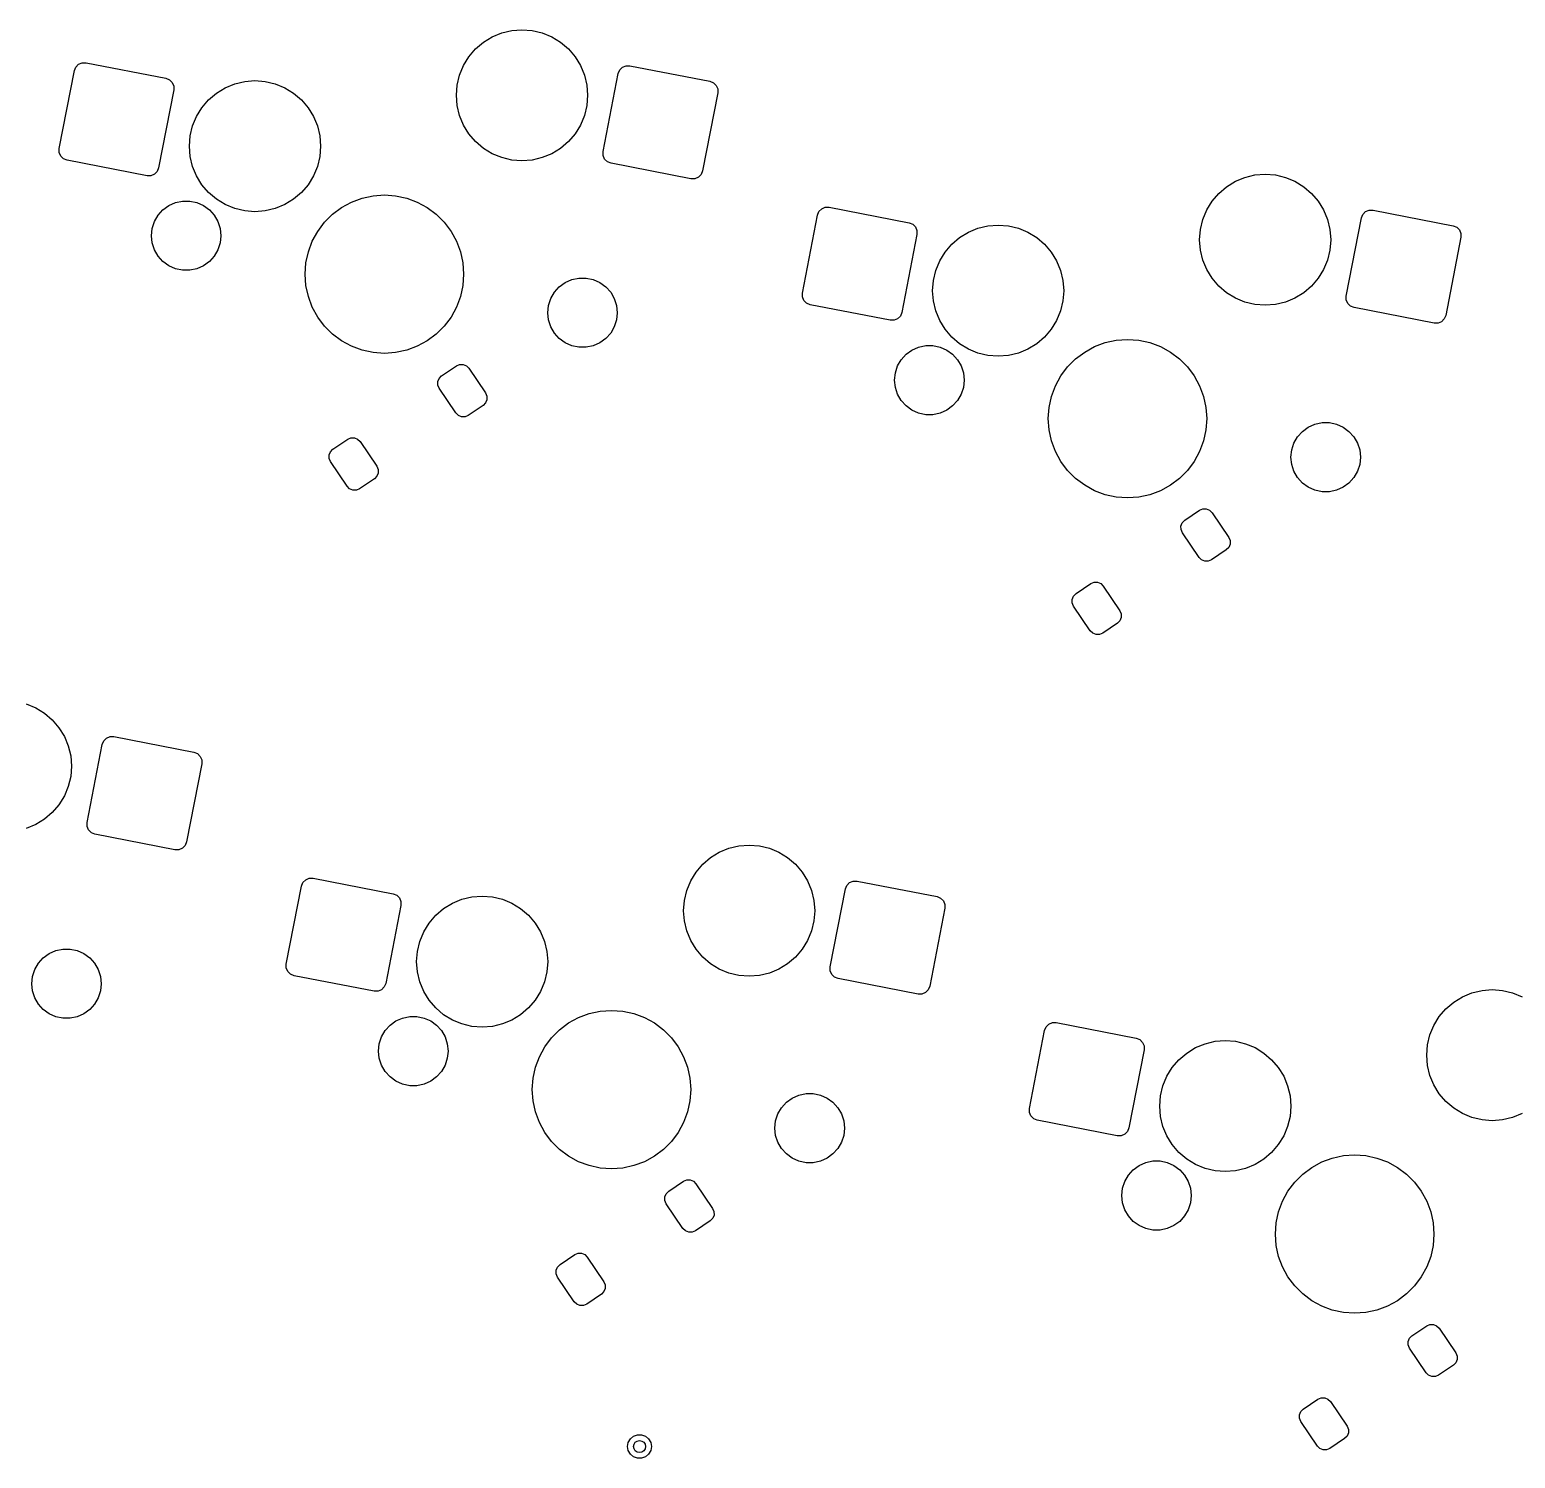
# Model space of a CAD drawing. Extents: x 101 to 518, y -308 to -134.
# Drawn here: x 183.46 to 220.85, y -230.79 to -194.85 of the extents above; entities that cross this region are included whole.
import ezdxf

# ---------------------------------------------------------------- set-up
doc = ezdxf.new("R2010")
doc.units = 0
doc.layers.add('BLACK', color=7, linetype='CONTINUOUS')

msp = doc.modelspace()

# ---------------------------------------------------------------- linework, layer by layer
at = {"layer": 'BLACK', "linetype": 'CONTINUOUS'}
for p, q in [((194.881884, -195.160488), (195.102646, -195.025205)), ((195.102646, -195.025205), (195.341852, -194.926123)), ((195.341852, -194.926123), (195.593613, -194.86568)), ((195.593613, -194.86568), (195.85173, -194.845366)), ((195.85173, -194.845366), (196.109847, -194.86568)), ((196.109847, -194.86568), (196.361608, -194.926123)), ((196.361608, -194.926123), (196.600814, -195.025205)), ((196.600814, -195.025205), (196.821576, -195.160488)), ((194.516852, -195.52552), (194.685004, -195.32864)), ((194.685004, -195.32864), (194.881884, -195.160488)), ((196.821576, -195.160488), (197.018456, -195.32864)), ((197.018456, -195.32864), (197.186608, -195.52552)), ((184.206582, -197.838036), (184.5882, -195.874781)), ((184.5882, -195.874781), (184.625136, -195.784499)), ((184.625136, -195.784499), (184.693809, -195.715224)), ((184.693809, -195.715224), (184.783765, -195.677502)), ((184.783765, -195.677502), (184.881309, -195.677077)), ((184.881309, -195.677077), (186.893645, -196.068235)), ((194.282487, -195.985488), (194.381569, -195.746282)), ((194.381569, -195.746282), (194.516852, -195.52552)), ((197.186608, -195.52552), (197.321891, -195.746282)), ((197.321891, -195.746282), (197.420973, -195.985488)), ((198.27574, -195.947829), (198.312676, -195.857547)), ((198.312676, -195.857547), (198.381349, -195.788272)), ((198.381349, -195.788272), (198.471305, -195.75055)), ((198.471305, -195.75055), (198.568849, -195.750125)), ((198.568849, -195.750125), (200.581185, -196.141283)), ((186.893645, -196.068235), (186.983927, -196.10517)), ((186.983927, -196.10517), (187.053203, -196.173844)), ((187.053203, -196.173844), (187.090924, -196.2638)), ((188.384658, -196.306901), (188.623864, -196.207819)), ((188.623864, -196.207819), (188.875625, -196.147376)), ((188.875625, -196.147376), (189.133742, -196.127062)), ((189.133742, -196.127062), (189.391859, -196.147376)), ((189.391859, -196.147376), (189.64362, -196.207819)), ((189.64362, -196.207819), (189.882826, -196.306901)), ((194.20173, -196.495366), (194.222044, -196.237249)), ((194.222044, -196.237249), (194.282487, -195.985488)), ((197.420973, -195.985488), (197.481416, -196.237249)), ((197.481416, -196.237249), (197.50173, -196.495366)), ((197.894122, -197.911084), (198.27574, -195.947829)), ((200.581185, -196.141283), (200.671467, -196.178218)), ((200.671467, -196.178218), (200.740743, -196.246892)), ((200.740743, -196.246892), (200.778464, -196.336848)), ((187.09135, -196.361344), (186.709732, -198.324599)), ((187.090924, -196.2638), (187.09135, -196.361344)), ((187.798864, -196.807216), (187.967016, -196.610336)), ((187.967016, -196.610336), (188.163896, -196.442184)), ((188.163896, -196.442184), (188.384658, -196.306901)), ((189.882826, -196.306901), (190.103588, -196.442184)), ((190.103588, -196.442184), (190.300468, -196.610336)), ((190.300468, -196.610336), (190.46862, -196.807216)), ((194.222044, -196.753483), (194.20173, -196.495366)), ((197.50173, -196.495366), (197.481416, -196.753483)), ((200.77889, -196.434392), (200.397272, -198.397647)), ((200.778464, -196.336848), (200.77889, -196.434392)), ((187.663581, -197.027978), (187.798864, -196.807216)), ((190.46862, -196.807216), (190.603903, -197.027978)), ((194.282487, -197.005244), (194.222044, -196.753483)), ((197.481416, -196.753483), (197.420973, -197.005244)), ((187.504056, -197.518945), (187.564499, -197.267184)), ((187.564499, -197.267184), (187.663581, -197.027978)), ((190.603903, -197.027978), (190.702985, -197.267184)), ((190.702985, -197.267184), (190.763428, -197.518945)), ((194.381569, -197.24445), (194.282487, -197.005244)), ((194.516852, -197.465212), (194.381569, -197.24445)), ((197.321891, -197.24445), (197.186608, -197.465212)), ((197.420973, -197.005244), (197.321891, -197.24445)), ((187.483742, -197.777062), (187.504056, -197.518945)), ((190.763428, -197.518945), (190.783742, -197.777062)), ((194.685004, -197.662092), (194.516852, -197.465212)), ((194.881884, -197.830244), (194.685004, -197.662092)), ((197.018456, -197.662092), (196.821576, -197.830244)), ((197.186608, -197.465212), (197.018456, -197.662092)), ((184.207008, -197.93558), (184.206582, -197.838036)), ((184.244729, -198.025536), (184.207008, -197.93558)), ((184.314005, -198.09421), (184.244729, -198.025536)), ((184.404287, -198.131145), (184.314005, -198.09421)), ((187.504056, -198.035179), (187.483742, -197.777062)), ((187.564499, -198.28694), (187.504056, -198.035179)), ((190.763428, -198.035179), (190.702985, -198.28694)), ((190.783742, -197.777062), (190.763428, -198.035179)), ((195.102646, -197.965527), (194.881884, -197.830244)), ((195.341852, -198.064609), (195.102646, -197.965527)), ((195.593613, -198.125052), (195.341852, -198.064609)), ((196.361608, -198.064609), (196.109847, -198.125052)), ((196.600814, -197.965527), (196.361608, -198.064609)), ((196.821576, -197.830244), (196.600814, -197.965527)), ((197.894548, -198.008628), (197.894122, -197.911084)), ((197.932269, -198.098584), (197.894548, -198.008628)), ((198.001545, -198.167258), (197.932269, -198.098584)), ((186.416623, -198.522303), (184.404287, -198.131145)), ((186.604123, -198.484156), (186.514167, -198.521878)), ((186.672796, -198.414881), (186.604123, -198.484156)), ((186.709732, -198.324599), (186.672796, -198.414881)), ((187.663581, -198.526146), (187.564499, -198.28694)), ((190.702985, -198.28694), (190.603903, -198.526146)), ((195.85173, -198.145366), (195.593613, -198.125052)), ((196.109847, -198.125052), (195.85173, -198.145366)), ((198.091827, -198.204193), (198.001545, -198.167258)), ((200.104163, -198.595351), (198.091827, -198.204193)), ((200.360336, -198.487929), (200.291663, -198.557204)), ((200.397272, -198.397647), (200.360336, -198.487929)), ((214.293611, -198.500591), (214.551728, -198.480277)), ((214.551728, -198.480277), (214.809845, -198.500591)), ((186.514167, -198.521878), (186.416623, -198.522303)), ((187.798864, -198.746908), (187.663581, -198.526146)), ((187.967016, -198.943788), (187.798864, -198.746908)), ((190.46862, -198.746908), (190.300468, -198.943788)), ((190.603903, -198.526146), (190.46862, -198.746908)), ((200.201707, -198.594926), (200.104163, -198.595351)), ((200.291663, -198.557204), (200.201707, -198.594926)), ((213.385002, -198.963551), (213.581882, -198.795399)), ((213.581882, -198.795399), (213.802644, -198.660116)), ((213.802644, -198.660116), (214.04185, -198.561034)), ((214.04185, -198.561034), (214.293611, -198.500591)), ((214.809845, -198.500591), (215.061606, -198.561034)), ((215.061606, -198.561034), (215.300812, -198.660116)), ((215.300812, -198.660116), (215.521574, -198.795399)), ((215.521574, -198.795399), (215.718454, -198.963551)), ((186.964921, -199.270295), (187.132031, -199.195893)), ((187.132031, -199.195893), (187.310959, -199.15786)), ((187.310959, -199.15786), (187.493883, -199.15786)), ((187.493883, -199.15786), (187.672811, -199.195893)), ((187.672811, -199.195893), (187.839921, -199.270295)), ((188.163896, -199.11194), (187.967016, -198.943788)), ((188.384658, -199.247223), (188.163896, -199.11194)), ((190.103588, -199.11194), (189.882826, -199.247223)), ((190.300468, -198.943788), (190.103588, -199.11194)), ((191.311103, -199.320002), (191.560791, -199.183662)), ((191.560791, -199.183662), (191.82734, -199.084244)), ((191.82734, -199.084244), (192.105325, -199.023772)), ((192.105325, -199.023772), (192.389087, -199.003477)), ((192.389087, -199.003477), (192.672849, -199.023772)), ((192.672849, -199.023772), (192.950834, -199.084244)), ((192.950834, -199.084244), (193.217383, -199.183662)), ((193.217383, -199.183662), (193.467071, -199.320002)), ((213.081567, -199.381193), (213.21685, -199.160431)), ((213.21685, -199.160431), (213.385002, -198.963551)), ((215.718454, -198.963551), (215.886606, -199.160431)), ((215.886606, -199.160431), (216.021889, -199.381193)), ((186.603069, -199.672172), (186.694531, -199.513755)), ((186.694531, -199.513755), (186.816932, -199.377815)), ((186.816932, -199.377815), (186.964921, -199.270295)), ((187.839921, -199.270295), (187.98791, -199.377815)), ((187.98791, -199.377815), (188.110311, -199.513755)), ((188.110311, -199.513755), (188.201773, -199.672172)), ((188.623864, -199.346305), (188.384658, -199.247223)), ((188.875625, -199.406748), (188.623864, -199.346305)), ((189.133742, -199.427062), (188.875625, -199.406748)), ((189.391859, -199.406748), (189.133742, -199.427062)), ((189.64362, -199.346305), (189.391859, -199.406748)), ((189.882826, -199.247223), (189.64362, -199.346305)), ((190.882198, -199.69165), (191.08336, -199.490488)), ((191.08336, -199.490488), (191.311103, -199.320002)), ((193.467071, -199.320002), (193.694814, -199.490488)), ((193.694814, -199.490488), (193.895976, -199.69165)), ((202.90658, -201.472947), (203.288198, -199.509692)), ((203.288198, -199.509692), (203.325134, -199.41941)), ((203.325134, -199.41941), (203.393807, -199.350135)), ((203.393807, -199.350135), (203.483763, -199.312413)), ((203.483763, -199.312413), (203.581307, -199.311988)), ((203.581307, -199.311988), (205.593643, -199.703146)), ((212.982485, -199.620399), (213.081567, -199.381193)), ((216.021889, -199.381193), (216.120971, -199.620399)), ((216.59412, -201.545995), (216.975738, -199.58274)), ((216.975738, -199.58274), (217.012674, -199.492458)), ((217.012674, -199.492458), (217.081347, -199.423183)), ((217.081347, -199.423183), (217.171303, -199.385461)), ((217.171303, -199.385461), (217.268847, -199.385036)), ((217.268847, -199.385036), (219.281183, -199.776194)), ((186.527421, -200.028067), (186.546542, -199.846144)), ((186.546542, -199.846144), (186.603069, -199.672172)), ((188.201773, -199.672172), (188.2583, -199.846144)), ((188.2583, -199.846144), (188.277421, -200.028067)), ((190.575372, -200.169081), (190.711712, -199.919393)), ((190.711712, -199.919393), (190.882198, -199.69165)), ((193.895976, -199.69165), (194.066462, -199.919393)), ((194.066462, -199.919393), (194.202802, -200.169081)), ((205.593643, -199.703146), (205.683925, -199.740081)), ((205.683925, -199.740081), (205.753201, -199.808755)), ((205.753201, -199.808755), (205.790922, -199.898711)), ((205.790922, -199.898711), (205.791348, -199.996255)), ((206.863894, -200.077095), (207.084656, -199.941812)), ((207.084656, -199.941812), (207.323862, -199.84273)), ((207.323862, -199.84273), (207.575623, -199.782287)), ((207.575623, -199.782287), (207.83374, -199.761973)), ((207.83374, -199.761973), (208.091857, -199.782287)), ((208.091857, -199.782287), (208.343618, -199.84273)), ((208.343618, -199.84273), (208.582824, -199.941812)), ((208.582824, -199.941812), (208.803586, -200.077095)), ((212.901728, -200.130277), (212.922042, -199.87216)), ((212.922042, -199.87216), (212.982485, -199.620399)), ((216.120971, -199.620399), (216.181414, -199.87216)), ((216.181414, -199.87216), (216.201728, -200.130277)), ((219.281183, -199.776194), (219.371465, -199.813129)), ((219.371465, -199.813129), (219.440741, -199.881803)), ((219.440741, -199.881803), (219.478462, -199.971759)), ((219.478462, -199.971759), (219.478888, -200.069303)), ((186.546542, -200.20999), (186.527421, -200.028067)), ((186.603069, -200.383962), (186.546542, -200.20999)), ((188.2583, -200.20999), (188.201773, -200.383962)), ((188.277421, -200.028067), (188.2583, -200.20999)), ((190.475954, -200.43563), (190.575372, -200.169081)), ((194.202802, -200.169081), (194.30222, -200.43563)), ((205.791348, -199.996255), (205.40973, -201.95951)), ((206.498862, -200.442127), (206.667014, -200.245247)), ((206.667014, -200.245247), (206.863894, -200.077095)), ((208.803586, -200.077095), (209.000466, -200.245247)), ((209.000466, -200.245247), (209.168618, -200.442127)), ((212.922042, -200.388394), (212.901728, -200.130277)), ((216.201728, -200.130277), (216.181414, -200.388394)), ((219.478888, -200.069303), (219.09727, -202.032558)), ((186.694531, -200.542379), (186.603069, -200.383962)), ((186.816932, -200.678319), (186.694531, -200.542379)), ((186.964921, -200.785839), (186.816932, -200.678319)), ((187.98791, -200.678319), (187.839921, -200.785839)), ((188.110311, -200.542379), (187.98791, -200.678319)), ((188.201773, -200.383962), (188.110311, -200.542379)), ((190.395187, -200.997377), (190.415482, -200.713615)), ((190.415482, -200.713615), (190.475954, -200.43563)), ((194.30222, -200.43563), (194.362692, -200.713615)), ((194.362692, -200.713615), (194.382987, -200.997377)), ((206.264497, -200.902095), (206.363579, -200.662889)), ((206.363579, -200.662889), (206.498862, -200.442127)), ((209.168618, -200.442127), (209.303901, -200.662889)), ((209.303901, -200.662889), (209.402983, -200.902095)), ((212.982485, -200.640155), (212.922042, -200.388394)), ((213.081567, -200.879361), (212.982485, -200.640155)), ((216.120971, -200.640155), (216.021889, -200.879361)), ((216.181414, -200.388394), (216.120971, -200.640155)), ((187.132031, -200.860241), (186.964921, -200.785839)), ((187.310959, -200.898274), (187.132031, -200.860241)), ((187.493883, -200.898274), (187.310959, -200.898274)), ((187.672811, -200.860241), (187.493883, -200.898274)), ((187.839921, -200.785839), (187.672811, -200.860241)), ((190.415482, -201.281139), (190.395187, -200.997377)), ((194.382987, -200.997377), (194.362692, -201.281139)), ((197.105363, -201.134513), (197.284291, -201.09648)), ((197.284291, -201.09648), (197.467215, -201.09648)), ((197.467215, -201.09648), (197.646143, -201.134513)), ((206.204054, -201.153856), (206.264497, -200.902095)), ((209.402983, -200.902095), (209.463426, -201.153856)), ((213.21685, -201.100123), (213.081567, -200.879361)), ((213.385002, -201.297003), (213.21685, -201.100123)), ((215.886606, -201.100123), (215.718454, -201.297003)), ((216.021889, -200.879361), (215.886606, -201.100123)), ((190.475954, -201.559124), (190.415482, -201.281139)), ((194.362692, -201.281139), (194.30222, -201.559124)), ((196.576401, -201.610792), (196.667863, -201.452375)), ((196.667863, -201.452375), (196.790264, -201.316435)), ((196.790264, -201.316435), (196.938253, -201.208915)), ((196.938253, -201.208915), (197.105363, -201.134513)), ((197.646143, -201.134513), (197.813253, -201.208915)), ((197.813253, -201.208915), (197.961242, -201.316435)), ((197.961242, -201.316435), (198.083643, -201.452375)), ((198.083643, -201.452375), (198.175105, -201.610792)), ((202.907006, -201.570491), (202.90658, -201.472947)), ((206.18374, -201.411973), (206.204054, -201.153856)), ((206.204054, -201.67009), (206.18374, -201.411973)), ((209.463426, -201.153856), (209.48374, -201.411973)), ((209.48374, -201.411973), (209.463426, -201.67009)), ((213.581882, -201.465155), (213.385002, -201.297003)), ((213.802644, -201.600438), (213.581882, -201.465155)), ((215.521574, -201.465155), (215.300812, -201.600438)), ((215.718454, -201.297003), (215.521574, -201.465155)), ((190.575372, -201.825673), (190.475954, -201.559124)), ((190.711712, -202.075361), (190.575372, -201.825673)), ((194.202802, -201.825673), (194.066462, -202.075361)), ((194.30222, -201.559124), (194.202802, -201.825673)), ((196.500753, -201.966687), (196.519874, -201.784764)), ((196.519874, -201.784764), (196.576401, -201.610792)), ((198.175105, -201.610792), (198.231632, -201.784764)), ((198.231632, -201.784764), (198.250753, -201.966687)), ((202.944727, -201.660447), (202.907006, -201.570491)), ((203.014003, -201.729121), (202.944727, -201.660447)), ((203.104285, -201.766056), (203.014003, -201.729121)), ((205.116621, -202.157214), (203.104285, -201.766056)), ((206.264497, -201.921851), (206.204054, -201.67009)), ((209.463426, -201.67009), (209.402983, -201.921851)), ((214.04185, -201.69952), (213.802644, -201.600438)), ((214.293611, -201.759963), (214.04185, -201.69952)), ((214.551728, -201.780277), (214.293611, -201.759963)), ((214.809845, -201.759963), (214.551728, -201.780277)), ((215.061606, -201.69952), (214.809845, -201.759963)), ((215.300812, -201.600438), (215.061606, -201.69952)), ((216.594546, -201.643539), (216.59412, -201.545995)), ((216.632267, -201.733495), (216.594546, -201.643539)), ((216.701543, -201.802169), (216.632267, -201.733495)), ((216.791825, -201.839104), (216.701543, -201.802169)), ((218.804161, -202.230262), (216.791825, -201.839104)), ((190.882198, -202.303104), (190.711712, -202.075361)), ((194.066462, -202.075361), (193.895976, -202.303104)), ((196.519874, -202.14861), (196.500753, -201.966687)), ((196.576401, -202.322582), (196.519874, -202.14861)), ((198.231632, -202.14861), (198.175105, -202.322582)), ((198.250753, -201.966687), (198.231632, -202.14861)), ((205.214165, -202.156789), (205.116621, -202.157214)), ((205.304121, -202.119067), (205.214165, -202.156789)), ((205.372794, -202.049792), (205.304121, -202.119067)), ((205.40973, -201.95951), (205.372794, -202.049792)), ((206.363579, -202.161057), (206.264497, -201.921851)), ((206.498862, -202.381819), (206.363579, -202.161057)), ((209.303901, -202.161057), (209.168618, -202.381819)), ((209.402983, -201.921851), (209.303901, -202.161057)), ((218.901705, -202.229837), (218.804161, -202.230262)), ((218.991661, -202.192115), (218.901705, -202.229837)), ((219.060334, -202.12284), (218.991661, -202.192115)), ((219.09727, -202.032558), (219.060334, -202.12284)), ((191.08336, -202.504266), (190.882198, -202.303104)), ((191.311103, -202.674752), (191.08336, -202.504266)), ((193.694814, -202.504266), (193.467071, -202.674752)), ((193.895976, -202.303104), (193.694814, -202.504266)), ((196.667863, -202.480999), (196.576401, -202.322582)), ((196.790264, -202.616939), (196.667863, -202.480999)), ((198.083643, -202.480999), (197.961242, -202.616939)), ((198.175105, -202.322582), (198.083643, -202.480999)), ((206.667014, -202.578699), (206.498862, -202.381819)), ((206.863894, -202.746851), (206.667014, -202.578699)), ((209.000466, -202.578699), (208.803586, -202.746851)), ((209.168618, -202.381819), (209.000466, -202.578699)), ((191.560791, -202.811092), (191.311103, -202.674752)), ((191.82734, -202.91051), (191.560791, -202.811092)), ((192.105325, -202.970982), (191.82734, -202.91051)), ((192.389087, -202.991277), (192.105325, -202.970982)), ((192.672849, -202.970982), (192.389087, -202.991277)), ((192.950834, -202.91051), (192.672849, -202.970982)), ((193.217383, -202.811092), (192.950834, -202.91051)), ((193.467071, -202.674752), (193.217383, -202.811092)), ((196.938253, -202.724459), (196.790264, -202.616939)), ((197.105363, -202.798861), (196.938253, -202.724459)), ((197.284291, -202.836894), (197.105363, -202.798861)), ((197.467215, -202.836894), (197.284291, -202.836894)), ((197.646143, -202.798861), (197.467215, -202.836894)), ((197.813253, -202.724459), (197.646143, -202.798861)), ((197.961242, -202.616939), (197.813253, -202.724459)), ((205.51693, -203.012726), (205.664919, -202.905206)), ((205.664919, -202.905206), (205.832029, -202.830804)), ((205.832029, -202.830804), (206.010957, -202.792771)), ((206.010957, -202.792771), (206.193881, -202.792771)), ((206.193881, -202.792771), (206.372809, -202.830804)), ((206.372809, -202.830804), (206.539919, -202.905206)), ((206.539919, -202.905206), (206.687908, -203.012726)), ((207.084656, -202.882134), (206.863894, -202.746851)), ((207.323862, -202.981216), (207.084656, -202.882134)), ((208.582824, -202.882134), (208.343618, -202.981216)), ((208.803586, -202.746851), (208.582824, -202.882134)), ((209.783358, -203.125399), (210.011101, -202.954913)), ((210.011101, -202.954913), (210.260789, -202.818573)), ((210.260789, -202.818573), (210.527338, -202.719155)), ((210.527338, -202.719155), (210.805323, -202.658683)), ((210.805323, -202.658683), (211.089085, -202.638388)), ((211.089085, -202.638388), (211.372847, -202.658683)), ((211.372847, -202.658683), (211.650832, -202.719155)), ((211.650832, -202.719155), (211.917381, -202.818573)), ((211.917381, -202.818573), (212.167069, -202.954913)), ((212.167069, -202.954913), (212.394812, -203.125399)), ((193.829395, -203.555367), (194.202462, -203.30373)), ((194.202462, -203.30373), (194.283422, -203.26978)), ((194.283422, -203.26978), (194.371212, -203.269397)), ((194.371212, -203.269397), (194.452466, -203.302639)), ((194.452466, -203.302639), (194.514814, -203.364445)), ((205.24654, -203.481055), (205.303067, -203.307083)), ((205.303067, -203.307083), (205.394529, -203.148666)), ((205.394529, -203.148666), (205.51693, -203.012726)), ((206.687908, -203.012726), (206.810309, -203.148666)), ((206.810309, -203.148666), (206.901771, -203.307083)), ((206.901771, -203.307083), (206.958298, -203.481055)), ((207.575623, -203.041659), (207.323862, -202.981216)), ((207.83374, -203.061973), (207.575623, -203.041659)), ((208.091857, -203.041659), (207.83374, -203.061973)), ((208.343618, -202.981216), (208.091857, -203.041659)), ((209.41171, -203.554304), (209.582196, -203.326561)), ((209.582196, -203.326561), (209.783358, -203.125399)), ((212.394812, -203.125399), (212.595974, -203.326561)), ((212.595974, -203.326561), (212.76646, -203.554304)), ((193.734347, -203.698968), (193.767589, -203.617715)), ((193.73473, -203.786758), (193.734347, -203.698968)), ((193.767589, -203.617715), (193.829395, -203.555367)), ((194.514814, -203.364445), (194.934208, -203.986223)), ((205.227419, -203.662978), (205.24654, -203.481055)), ((205.24654, -203.844901), (205.227419, -203.662978)), ((206.958298, -203.481055), (206.977419, -203.662978)), ((206.977419, -203.662978), (206.958298, -203.844901)), ((209.27537, -203.803992), (209.41171, -203.554304)), ((212.76646, -203.554304), (212.9028, -203.803992)), ((193.76868, -203.867719), (193.73473, -203.786758)), ((194.188074, -204.489497), (193.76868, -203.867719)), ((194.934208, -203.986223), (194.968158, -204.067184)), ((194.968158, -204.067184), (194.968541, -204.154974)), ((205.303067, -204.018873), (205.24654, -203.844901)), ((205.394529, -204.17729), (205.303067, -204.018873)), ((206.901771, -204.018873), (206.810309, -204.17729)), ((206.958298, -203.844901), (206.901771, -204.018873)), ((209.11548, -204.348526), (209.175952, -204.070541)), ((209.175952, -204.070541), (209.27537, -203.803992)), ((212.9028, -203.803992), (213.002218, -204.070541)), ((213.002218, -204.070541), (213.06269, -204.348526)), ((194.873493, -204.298575), (194.500426, -204.550212)), ((194.935299, -204.236227), (194.873493, -204.298575)), ((194.968541, -204.154974), (194.935299, -204.236227)), ((205.51693, -204.31323), (205.394529, -204.17729)), ((205.664919, -204.42075), (205.51693, -204.31323)), ((205.832029, -204.495152), (205.664919, -204.42075)), ((206.539919, -204.42075), (206.372809, -204.495152)), ((206.687908, -204.31323), (206.539919, -204.42075)), ((206.810309, -204.17729), (206.687908, -204.31323)), ((209.095185, -204.632288), (209.11548, -204.348526)), ((213.06269, -204.348526), (213.082985, -204.632288)), ((194.250422, -204.551303), (194.188074, -204.489497)), ((194.331676, -204.584545), (194.250422, -204.551303)), ((194.419466, -204.584162), (194.331676, -204.584545)), ((194.500426, -204.550212), (194.419466, -204.584162)), ((206.010957, -204.533185), (205.832029, -204.495152)), ((206.193881, -204.533185), (206.010957, -204.533185)), ((206.372809, -204.495152), (206.193881, -204.533185)), ((209.11548, -204.91605), (209.095185, -204.632288)), ((213.082985, -204.632288), (213.06269, -204.91605)), ((215.490262, -204.951346), (215.638251, -204.843826)), ((215.638251, -204.843826), (215.805361, -204.769424)), ((215.805361, -204.769424), (215.984289, -204.731391)), ((215.984289, -204.731391), (216.167213, -204.731391)), ((216.167213, -204.731391), (216.346141, -204.769424)), ((216.346141, -204.769424), (216.513251, -204.843826)), ((216.513251, -204.843826), (216.66124, -204.951346)), ((191.093571, -205.400703), (191.466638, -205.149066)), ((191.466638, -205.149066), (191.547598, -205.115116)), ((191.547598, -205.115116), (191.635388, -205.114733)), ((191.635388, -205.114733), (191.716642, -205.147975)), ((191.716642, -205.147975), (191.77899, -205.209781)), ((191.77899, -205.209781), (192.198384, -205.831559)), ((209.175952, -205.194035), (209.11548, -204.91605)), ((209.27537, -205.460584), (209.175952, -205.194035)), ((213.002218, -205.194035), (212.9028, -205.460584)), ((213.06269, -204.91605), (213.002218, -205.194035)), ((215.276399, -205.245703), (215.367861, -205.087286)), ((215.367861, -205.087286), (215.490262, -204.951346)), ((216.66124, -204.951346), (216.783641, -205.087286)), ((216.783641, -205.087286), (216.875103, -205.245703)), ((190.998523, -205.544304), (191.031765, -205.463051)), ((190.998906, -205.632094), (190.998523, -205.544304)), ((191.031765, -205.463051), (191.093571, -205.400703)), ((209.41171, -205.710272), (209.27537, -205.460584)), ((212.9028, -205.460584), (212.76646, -205.710272)), ((215.200751, -205.601598), (215.219872, -205.419675)), ((215.219872, -205.419675), (215.276399, -205.245703)), ((216.875103, -205.245703), (216.93163, -205.419675)), ((216.93163, -205.419675), (216.950751, -205.601598)), ((191.032856, -205.713055), (190.998906, -205.632094)), ((191.45225, -206.334833), (191.032856, -205.713055)), ((192.198384, -205.831559), (192.232334, -205.91252)), ((192.232334, -205.91252), (192.232717, -206.00031)), ((209.582196, -205.938015), (209.41171, -205.710272)), ((209.783358, -206.139177), (209.582196, -205.938015)), ((212.595974, -205.938015), (212.394812, -206.139177)), ((212.76646, -205.710272), (212.595974, -205.938015)), ((215.219872, -205.783521), (215.200751, -205.601598)), ((215.276399, -205.957493), (215.219872, -205.783521)), ((215.367861, -206.11591), (215.276399, -205.957493)), ((216.875103, -205.957493), (216.783641, -206.11591)), ((216.93163, -205.783521), (216.875103, -205.957493)), ((216.950751, -205.601598), (216.93163, -205.783521)), ((191.514598, -206.396639), (191.45225, -206.334833)), ((192.137669, -206.143911), (191.764602, -206.395548)), ((192.199475, -206.081563), (192.137669, -206.143911)), ((192.232717, -206.00031), (192.199475, -206.081563)), ((210.011101, -206.309663), (209.783358, -206.139177)), ((210.260789, -206.446003), (210.011101, -206.309663)), ((212.167069, -206.309663), (211.917381, -206.446003)), ((212.394812, -206.139177), (212.167069, -206.309663)), ((215.490262, -206.25185), (215.367861, -206.11591)), ((215.638251, -206.35937), (215.490262, -206.25185)), ((216.66124, -206.25185), (216.513251, -206.35937)), ((216.783641, -206.11591), (216.66124, -206.25185)), ((191.595852, -206.429881), (191.514598, -206.396639)), ((191.683642, -206.429498), (191.595852, -206.429881)), ((191.764602, -206.395548), (191.683642, -206.429498)), ((210.527338, -206.545421), (210.260789, -206.446003)), ((210.805323, -206.605893), (210.527338, -206.545421)), ((211.089085, -206.626188), (210.805323, -206.605893)), ((211.372847, -206.605893), (211.089085, -206.626188)), ((211.650832, -206.545421), (211.372847, -206.605893)), ((211.917381, -206.446003), (211.650832, -206.545421)), ((215.805361, -206.433772), (215.638251, -206.35937)), ((215.984289, -206.471805), (215.805361, -206.433772)), ((216.167213, -206.471805), (215.984289, -206.471805)), ((216.346141, -206.433772), (216.167213, -206.471805)), ((216.513251, -206.35937), (216.346141, -206.433772)), ((212.529392, -207.190279), (212.902459, -206.938642)), ((212.902459, -206.938642), (212.983419, -206.904692)), ((212.983419, -206.904692), (213.071209, -206.904309)), ((213.071209, -206.904309), (213.152463, -206.937551)), ((213.152463, -206.937551), (213.214811, -206.999357)), ((213.214811, -206.999357), (213.634205, -207.621135)), ((212.434344, -207.33388), (212.467586, -207.252627)), ((212.434727, -207.42167), (212.434344, -207.33388)), ((212.468677, -207.502631), (212.434727, -207.42167)), ((212.467586, -207.252627), (212.529392, -207.190279)), ((212.888071, -208.124409), (212.468677, -207.502631)), ((213.634205, -207.621135), (213.668155, -207.702096)), ((213.668538, -207.789886), (213.635296, -207.871139)), ((213.668155, -207.702096), (213.668538, -207.789886)), ((212.950419, -208.186215), (212.888071, -208.124409)), ((213.031673, -208.219457), (212.950419, -208.186215)), ((213.200423, -208.185124), (213.119463, -208.219074)), ((213.57349, -207.933487), (213.200423, -208.185124)), ((213.635296, -207.871139), (213.57349, -207.933487)), ((213.119463, -208.219074), (213.031673, -208.219457)), ((209.793568, -209.035615), (210.166635, -208.783978)), ((210.166635, -208.783978), (210.247595, -208.750028)), ((210.247595, -208.750028), (210.335385, -208.749645)), ((210.335385, -208.749645), (210.416639, -208.782887)), ((210.416639, -208.782887), (210.478987, -208.844693)), ((210.478987, -208.844693), (210.898381, -209.466471)), ((209.69852, -209.179216), (209.731762, -209.097963)), ((209.698903, -209.267006), (209.69852, -209.179216)), ((209.732853, -209.347967), (209.698903, -209.267006)), ((209.731762, -209.097963), (209.793568, -209.035615)), ((210.152247, -209.969745), (209.732853, -209.347967)), ((210.898381, -209.466471), (210.932331, -209.547432)), ((210.932714, -209.635222), (210.899472, -209.716475)), ((210.932331, -209.547432), (210.932714, -209.635222)), ((210.214595, -210.031551), (210.152247, -209.969745)), ((210.295849, -210.064793), (210.214595, -210.031551)), ((210.383639, -210.06441), (210.295849, -210.064793)), ((210.464599, -210.03046), (210.383639, -210.06441)), ((210.837666, -209.778823), (210.464599, -210.03046)), ((210.899472, -209.716475), (210.837666, -209.778823)), ((183.376698, -211.808665), (183.615904, -211.907747)), ((183.615904, -211.907747), (183.836666, -212.04303)), ((183.836666, -212.04303), (184.033546, -212.211182)), ((184.033546, -212.211182), (184.201698, -212.408062)), ((184.201698, -212.408062), (184.336981, -212.628824)), ((184.336981, -212.628824), (184.436063, -212.86803)), ((185.327766, -212.740089), (185.396439, -212.670814)), ((185.396439, -212.670814), (185.486395, -212.633092)), ((185.486395, -212.633092), (185.583939, -212.632667)), ((185.583939, -212.632667), (187.596275, -213.023825)), ((184.436063, -212.86803), (184.496506, -213.119791)), ((184.909212, -214.793626), (185.29083, -212.830371)), ((185.29083, -212.830371), (185.327766, -212.740089)), ((187.596275, -213.023825), (187.686557, -213.06076)), ((187.686557, -213.06076), (187.755833, -213.129434)), ((184.496506, -213.119791), (184.51682, -213.377908)), ((184.51682, -213.377908), (184.496506, -213.636025)), ((187.79398, -213.316934), (187.412362, -215.280189)), ((187.755833, -213.129434), (187.793554, -213.21939)), ((187.793554, -213.21939), (187.79398, -213.316934)), ((184.496506, -213.636025), (184.436063, -213.887786)), ((184.336981, -214.126992), (184.201698, -214.347754)), ((184.436063, -213.887786), (184.336981, -214.126992)), ((184.033546, -214.544634), (183.836666, -214.712786)), ((184.201698, -214.347754), (184.033546, -214.544634)), ((183.615904, -214.848069), (183.376698, -214.947151)), ((183.836666, -214.712786), (183.615904, -214.848069)), ((184.909638, -214.89117), (184.909212, -214.793626)), ((184.947359, -214.981126), (184.909638, -214.89117)), ((185.016635, -215.0498), (184.947359, -214.981126)), ((185.106917, -215.086735), (185.016635, -215.0498)), ((187.119253, -215.477893), (185.106917, -215.086735)), ((187.412362, -215.280189), (187.375426, -215.370471)), ((187.216797, -215.477468), (187.119253, -215.477893)), ((187.306753, -215.439746), (187.216797, -215.477468)), ((187.375426, -215.370471), (187.306753, -215.439746)), ((200.400092, -215.846094), (200.596972, -215.677942)), ((200.596972, -215.677942), (200.817734, -215.542659)), ((200.817734, -215.542659), (201.05694, -215.443577)), ((201.05694, -215.443577), (201.308701, -215.383134)), ((201.308701, -215.383134), (201.566818, -215.36282)), ((201.566818, -215.36282), (201.824935, -215.383134)), ((201.824935, -215.383134), (202.076696, -215.443577)), ((202.076696, -215.443577), (202.315902, -215.542659)), ((202.315902, -215.542659), (202.536664, -215.677942)), ((202.536664, -215.677942), (202.733544, -215.846094)), ((200.096657, -216.263736), (200.23194, -216.042974)), ((200.23194, -216.042974), (200.400092, -215.846094)), ((202.733544, -215.846094), (202.901696, -216.042974)), ((202.901696, -216.042974), (203.036979, -216.263736)), ((189.92167, -218.35549), (190.303288, -216.392235)), ((190.303288, -216.392235), (190.340224, -216.301953)), ((190.340224, -216.301953), (190.408897, -216.232678)), ((190.408897, -216.232678), (190.498853, -216.194956)), ((190.498853, -216.194956), (190.596397, -216.194531)), ((190.596397, -216.194531), (192.608733, -216.585689)), ((199.997575, -216.502942), (200.096657, -216.263736)), ((203.036979, -216.263736), (203.136061, -216.502942)), ((203.990828, -216.465283), (204.027764, -216.375001)), ((204.027764, -216.375001), (204.096437, -216.305726)), ((204.096437, -216.305726), (204.186393, -216.268004)), ((204.186393, -216.268004), (204.283937, -216.267579)), ((204.283937, -216.267579), (206.296273, -216.658737)), ((192.608733, -216.585689), (192.699015, -216.622624)), ((192.699015, -216.622624), (192.768291, -216.691298)), ((192.768291, -216.691298), (192.806012, -216.781254)), ((192.806012, -216.781254), (192.806438, -216.878798)), ((194.099746, -216.824355), (194.338952, -216.725273)), ((194.338952, -216.725273), (194.590713, -216.66483)), ((194.590713, -216.66483), (194.84883, -216.644516)), ((194.84883, -216.644516), (195.106947, -216.66483)), ((195.106947, -216.66483), (195.358708, -216.725273)), ((195.358708, -216.725273), (195.597914, -216.824355)), ((199.916818, -217.01282), (199.937132, -216.754703)), ((199.937132, -216.754703), (199.997575, -216.502942)), ((203.136061, -216.502942), (203.196504, -216.754703)), ((203.196504, -216.754703), (203.216818, -217.01282)), ((203.60921, -218.428538), (203.990828, -216.465283)), ((206.296273, -216.658737), (206.386555, -216.695672)), ((206.386555, -216.695672), (206.455831, -216.764346)), ((206.455831, -216.764346), (206.493552, -216.854302)), ((192.806438, -216.878798), (192.42482, -218.842053)), ((193.513952, -217.32467), (193.682104, -217.12779)), ((193.682104, -217.12779), (193.878984, -216.959638)), ((193.878984, -216.959638), (194.099746, -216.824355)), ((195.597914, -216.824355), (195.818676, -216.959638)), ((195.818676, -216.959638), (196.015556, -217.12779)), ((196.015556, -217.12779), (196.183708, -217.32467)), ((199.937132, -217.270937), (199.916818, -217.01282)), ((203.216818, -217.01282), (203.196504, -217.270937)), ((206.493978, -216.951846), (206.11236, -218.915101)), ((206.493552, -216.854302), (206.493978, -216.951846)), ((193.279587, -217.784638), (193.378669, -217.545432)), ((193.378669, -217.545432), (193.513952, -217.32467)), ((196.183708, -217.32467), (196.318991, -217.545432)), ((196.318991, -217.545432), (196.418073, -217.784638)), ((199.997575, -217.522698), (199.937132, -217.270937)), ((200.096657, -217.761904), (199.997575, -217.522698)), ((203.136061, -217.522698), (203.036979, -217.761904)), ((203.196504, -217.270937), (203.136061, -217.522698)), ((193.219144, -218.036399), (193.279587, -217.784638)), ((196.418073, -217.784638), (196.478516, -218.036399)), ((200.23194, -217.982666), (200.096657, -217.761904)), ((203.036979, -217.761904), (202.901696, -217.982666)), ((183.682953, -218.334917), (183.805354, -218.198977)), ((183.805354, -218.198977), (183.953343, -218.091457)), ((183.953343, -218.091457), (184.120453, -218.017055)), ((184.120453, -218.017055), (184.299381, -217.979022)), ((184.299381, -217.979022), (184.482305, -217.979022)), ((184.482305, -217.979022), (184.661233, -218.017055)), ((184.661233, -218.017055), (184.828343, -218.091457)), ((184.828343, -218.091457), (184.976332, -218.198977)), ((184.976332, -218.198977), (185.098733, -218.334917)), ((193.19883, -218.294516), (193.219144, -218.036399)), ((193.219144, -218.552633), (193.19883, -218.294516)), ((196.478516, -218.036399), (196.49883, -218.294516)), ((196.49883, -218.294516), (196.478516, -218.552633)), ((200.400092, -218.179546), (200.23194, -217.982666)), ((200.596972, -218.347698), (200.400092, -218.179546)), ((202.733544, -218.179546), (202.536664, -218.347698)), ((202.901696, -217.982666), (202.733544, -218.179546)), ((183.515843, -218.849229), (183.534964, -218.667306)), ((183.534964, -218.667306), (183.591491, -218.493334)), ((183.591491, -218.493334), (183.682953, -218.334917)), ((185.098733, -218.334917), (185.190195, -218.493334)), ((185.190195, -218.493334), (185.246722, -218.667306)), ((185.246722, -218.667306), (185.265843, -218.849229)), ((189.922096, -218.453034), (189.92167, -218.35549)), ((189.959817, -218.54299), (189.922096, -218.453034)), ((190.029093, -218.611664), (189.959817, -218.54299)), ((190.119375, -218.648599), (190.029093, -218.611664)), ((192.131711, -219.039757), (190.119375, -218.648599)), ((193.279587, -218.804394), (193.219144, -218.552633)), ((196.478516, -218.552633), (196.418073, -218.804394)), ((200.817734, -218.482981), (200.596972, -218.347698)), ((201.05694, -218.582063), (200.817734, -218.482981)), ((201.308701, -218.642506), (201.05694, -218.582063)), ((201.566818, -218.66282), (201.308701, -218.642506)), ((201.824935, -218.642506), (201.566818, -218.66282)), ((202.076696, -218.582063), (201.824935, -218.642506)), ((202.315902, -218.482981), (202.076696, -218.582063)), ((202.536664, -218.347698), (202.315902, -218.482981)), ((203.609636, -218.526082), (203.60921, -218.428538)), ((203.647357, -218.616038), (203.609636, -218.526082)), ((203.716633, -218.684712), (203.647357, -218.616038)), ((183.534964, -219.031152), (183.515843, -218.849229)), ((183.591491, -219.205124), (183.534964, -219.031152)), ((185.246722, -219.031152), (185.190195, -219.205124)), ((185.265843, -218.849229), (185.246722, -219.031152)), ((192.229255, -219.039332), (192.131711, -219.039757)), ((192.319211, -219.00161), (192.229255, -219.039332)), ((192.387884, -218.932335), (192.319211, -219.00161)), ((192.42482, -218.842053), (192.387884, -218.932335)), ((193.378669, -219.0436), (193.279587, -218.804394)), ((193.513952, -219.264362), (193.378669, -219.0436)), ((196.318991, -219.0436), (196.183708, -219.264362)), ((196.418073, -218.804394), (196.318991, -219.0436)), ((203.806915, -218.721647), (203.716633, -218.684712)), ((205.819251, -219.112805), (203.806915, -218.721647)), ((206.075424, -219.005383), (206.006751, -219.074658)), ((206.11236, -218.915101), (206.075424, -219.005383)), ((219.756938, -219.078488), (220.008699, -219.018045)), ((220.008699, -219.018045), (220.266816, -218.997731)), ((220.266816, -218.997731), (220.524933, -219.018045)), ((220.524933, -219.018045), (220.776694, -219.078488)), ((183.682953, -219.363541), (183.591491, -219.205124)), ((183.805354, -219.499481), (183.682953, -219.363541)), ((185.098733, -219.363541), (184.976332, -219.499481)), ((185.190195, -219.205124), (185.098733, -219.363541)), ((193.682104, -219.461242), (193.513952, -219.264362)), ((196.183708, -219.264362), (196.015556, -219.461242)), ((205.916795, -219.11238), (205.819251, -219.112805)), ((206.006751, -219.074658), (205.916795, -219.11238)), ((219.10009, -219.481005), (219.29697, -219.312853)), ((219.29697, -219.312853), (219.517732, -219.17757)), ((219.517732, -219.17757), (219.756938, -219.078488)), ((220.776694, -219.078488), (221.0159, -219.17757)), ((183.953343, -219.607001), (183.805354, -219.499481)), ((184.120453, -219.681403), (183.953343, -219.607001)), ((184.299381, -219.719436), (184.120453, -219.681403)), ((184.482305, -219.719436), (184.299381, -219.719436)), ((184.661233, -219.681403), (184.482305, -219.719436)), ((184.828343, -219.607001), (184.661233, -219.681403)), ((184.976332, -219.499481), (184.828343, -219.607001)), ((192.53202, -219.895269), (192.680009, -219.787749)), ((192.680009, -219.787749), (192.847119, -219.713347)), ((192.847119, -219.713347), (193.026047, -219.675314)), ((193.026047, -219.675314), (193.208971, -219.675314)), ((193.208971, -219.675314), (193.387899, -219.713347)), ((193.387899, -219.713347), (193.555009, -219.787749)), ((193.555009, -219.787749), (193.702998, -219.895269)), ((193.878984, -219.629394), (193.682104, -219.461242)), ((194.099746, -219.764677), (193.878984, -219.629394)), ((194.338952, -219.863759), (194.099746, -219.764677)), ((195.597914, -219.764677), (195.358708, -219.863759)), ((195.818676, -219.629394), (195.597914, -219.764677)), ((196.015556, -219.461242), (195.818676, -219.629394)), ((197.026191, -219.837456), (197.275879, -219.701116)), ((197.275879, -219.701116), (197.542428, -219.601698)), ((197.542428, -219.601698), (197.820413, -219.541226)), ((197.820413, -219.541226), (198.104175, -219.520931)), ((198.104175, -219.520931), (198.387937, -219.541226)), ((198.387937, -219.541226), (198.665922, -219.601698)), ((198.665922, -219.601698), (198.932471, -219.701116)), ((198.932471, -219.701116), (199.182159, -219.837456)), ((218.796655, -219.898647), (218.931938, -219.677885)), ((218.931938, -219.677885), (219.10009, -219.481005)), ((192.318157, -220.189626), (192.409619, -220.031209)), ((192.409619, -220.031209), (192.53202, -219.895269)), ((193.702998, -219.895269), (193.825399, -220.031209)), ((193.825399, -220.031209), (193.916861, -220.189626)), ((194.590713, -219.924202), (194.338952, -219.863759)), ((194.84883, -219.944516), (194.590713, -219.924202)), ((195.106947, -219.924202), (194.84883, -219.944516)), ((195.358708, -219.863759), (195.106947, -219.924202)), ((196.597286, -220.209104), (196.798448, -220.007942)), ((196.798448, -220.007942), (197.026191, -219.837456)), ((199.182159, -219.837456), (199.409902, -220.007942)), ((199.409902, -220.007942), (199.611064, -220.209104)), ((208.621668, -221.990401), (209.003286, -220.027146)), ((209.003286, -220.027146), (209.040222, -219.936864)), ((209.040222, -219.936864), (209.108895, -219.867589)), ((209.108895, -219.867589), (209.198851, -219.829867)), ((209.198851, -219.829867), (209.296395, -219.829442)), ((209.296395, -219.829442), (211.308731, -220.2206)), ((218.63713, -220.389614), (218.697573, -220.137853)), ((218.697573, -220.137853), (218.796655, -219.898647)), ((192.242509, -220.545521), (192.26163, -220.363598)), ((192.26163, -220.727444), (192.242509, -220.545521)), ((192.26163, -220.363598), (192.318157, -220.189626)), ((193.916861, -220.189626), (193.973388, -220.363598)), ((193.973388, -220.363598), (193.992509, -220.545521)), ((193.992509, -220.545521), (193.973388, -220.727444)), ((196.29046, -220.686535), (196.4268, -220.436847)), ((196.4268, -220.436847), (196.597286, -220.209104)), ((199.611064, -220.209104), (199.78155, -220.436847)), ((199.78155, -220.436847), (199.91789, -220.686535)), ((211.506436, -220.513709), (211.124818, -222.476964)), ((211.308731, -220.2206), (211.399013, -220.257535)), ((211.399013, -220.257535), (211.468289, -220.326209)), ((211.468289, -220.326209), (211.50601, -220.416165)), ((211.50601, -220.416165), (211.506436, -220.513709)), ((212.578982, -220.594549), (212.799744, -220.459266)), ((212.799744, -220.459266), (213.03895, -220.360184)), ((213.03895, -220.360184), (213.290711, -220.299741)), ((213.290711, -220.299741), (213.548828, -220.279427)), ((213.548828, -220.279427), (213.806945, -220.299741)), ((213.806945, -220.299741), (214.058706, -220.360184)), ((214.058706, -220.360184), (214.297912, -220.459266)), ((214.297912, -220.459266), (214.518674, -220.594549)), ((218.616816, -220.647731), (218.63713, -220.389614)), ((192.318157, -220.901416), (192.26163, -220.727444)), ((192.409619, -221.059833), (192.318157, -220.901416)), ((193.916861, -220.901416), (193.825399, -221.059833)), ((193.973388, -220.727444), (193.916861, -220.901416)), ((196.191042, -220.953084), (196.29046, -220.686535)), ((199.91789, -220.686535), (200.017308, -220.953084)), ((212.21395, -220.959581), (212.382102, -220.762701)), ((212.382102, -220.762701), (212.578982, -220.594549)), ((214.518674, -220.594549), (214.715554, -220.762701)), ((214.715554, -220.762701), (214.883706, -220.959581)), ((218.63713, -220.905848), (218.616816, -220.647731)), ((218.697573, -221.157609), (218.63713, -220.905848)), ((192.53202, -221.195773), (192.409619, -221.059833)), ((192.680009, -221.303293), (192.53202, -221.195773)), ((193.702998, -221.195773), (193.555009, -221.303293)), ((193.825399, -221.059833), (193.702998, -221.195773)), ((196.110275, -221.514831), (196.13057, -221.231069)), ((196.13057, -221.231069), (196.191042, -220.953084)), ((200.017308, -220.953084), (200.07778, -221.231069)), ((200.07778, -221.231069), (200.098075, -221.514831)), ((211.979585, -221.419549), (212.078667, -221.180343)), ((212.078667, -221.180343), (212.21395, -220.959581)), ((214.883706, -220.959581), (215.018989, -221.180343)), ((215.018989, -221.180343), (215.118071, -221.419549)), ((218.796655, -221.396815), (218.697573, -221.157609)), ((192.847119, -221.377695), (192.680009, -221.303293)), ((193.026047, -221.415728), (192.847119, -221.377695)), ((193.208971, -221.415728), (193.026047, -221.415728)), ((193.387899, -221.377695), (193.208971, -221.415728)), ((193.555009, -221.303293), (193.387899, -221.377695)), ((196.13057, -221.798593), (196.110275, -221.514831)), ((200.098075, -221.514831), (200.07778, -221.798593)), ((202.653341, -221.726369), (202.820451, -221.651967)), ((202.820451, -221.651967), (202.999379, -221.613934)), ((202.999379, -221.613934), (203.182303, -221.613934)), ((203.182303, -221.613934), (203.361231, -221.651967)), ((203.361231, -221.651967), (203.528341, -221.726369)), ((211.898828, -221.929427), (211.919142, -221.67131)), ((211.919142, -221.67131), (211.979585, -221.419549)), ((215.118071, -221.419549), (215.178514, -221.67131)), ((215.178514, -221.67131), (215.198828, -221.929427)), ((218.931938, -221.617577), (218.796655, -221.396815)), ((219.10009, -221.814457), (218.931938, -221.617577)), ((196.191042, -222.076578), (196.13057, -221.798593)), ((200.07778, -221.798593), (200.017308, -222.076578)), ((202.291489, -222.128246), (202.382951, -221.969829)), ((202.382951, -221.969829), (202.505352, -221.833889)), ((202.505352, -221.833889), (202.653341, -221.726369)), ((203.528341, -221.726369), (203.67633, -221.833889)), ((203.67633, -221.833889), (203.798731, -221.969829)), ((203.798731, -221.969829), (203.890193, -222.128246)), ((208.622094, -222.087945), (208.621668, -221.990401)), ((211.919142, -222.187544), (211.898828, -221.929427)), ((215.198828, -221.929427), (215.178514, -222.187544)), ((219.29697, -221.982609), (219.10009, -221.814457)), ((219.517732, -222.117892), (219.29697, -221.982609)), ((196.29046, -222.343127), (196.191042, -222.076578)), ((196.4268, -222.592815), (196.29046, -222.343127)), ((199.91789, -222.343127), (199.78155, -222.592815)), ((200.017308, -222.076578), (199.91789, -222.343127)), ((202.215841, -222.484141), (202.234962, -222.302218)), ((202.234962, -222.302218), (202.291489, -222.128246)), ((203.890193, -222.128246), (203.94672, -222.302218)), ((203.94672, -222.302218), (203.965841, -222.484141)), ((208.659815, -222.177901), (208.622094, -222.087945)), ((208.729091, -222.246575), (208.659815, -222.177901)), ((208.819373, -222.28351), (208.729091, -222.246575)), ((210.831709, -222.674668), (208.819373, -222.28351)), ((211.979585, -222.439305), (211.919142, -222.187544)), ((215.178514, -222.187544), (215.118071, -222.439305)), ((219.756938, -222.216974), (219.517732, -222.117892)), ((220.008699, -222.277417), (219.756938, -222.216974)), ((220.266816, -222.297731), (220.008699, -222.277417)), ((220.524933, -222.277417), (220.266816, -222.297731)), ((220.776694, -222.216974), (220.524933, -222.277417)), ((221.0159, -222.117892), (220.776694, -222.216974)), ((196.597286, -222.820558), (196.4268, -222.592815)), ((199.78155, -222.592815), (199.611064, -222.820558)), ((202.234962, -222.666064), (202.215841, -222.484141)), ((202.291489, -222.840036), (202.234962, -222.666064)), ((203.94672, -222.666064), (203.890193, -222.840036)), ((203.965841, -222.484141), (203.94672, -222.666064)), ((210.929253, -222.674243), (210.831709, -222.674668)), ((211.019209, -222.636521), (210.929253, -222.674243)), ((211.087882, -222.567246), (211.019209, -222.636521)), ((211.124818, -222.476964), (211.087882, -222.567246)), ((212.078667, -222.678511), (211.979585, -222.439305)), ((212.21395, -222.899273), (212.078667, -222.678511)), ((215.018989, -222.678511), (214.883706, -222.899273)), ((215.118071, -222.439305), (215.018989, -222.678511)), ((196.798448, -223.02172), (196.597286, -222.820558)), ((197.026191, -223.192206), (196.798448, -223.02172)), ((199.409902, -223.02172), (199.182159, -223.192206)), ((199.611064, -222.820558), (199.409902, -223.02172)), ((202.382951, -222.998453), (202.291489, -222.840036)), ((202.505352, -223.134393), (202.382951, -222.998453)), ((202.653341, -223.241913), (202.505352, -223.134393)), ((203.67633, -223.134393), (203.528341, -223.241913)), ((203.798731, -222.998453), (203.67633, -223.134393)), ((203.890193, -222.840036), (203.798731, -222.998453)), ((212.382102, -223.096153), (212.21395, -222.899273)), ((212.578982, -223.264305), (212.382102, -223.096153)), ((214.715554, -223.096153), (214.518674, -223.264305)), ((214.883706, -222.899273), (214.715554, -223.096153)), ((216.520411, -223.176137), (216.804173, -223.155842)), ((216.804173, -223.155842), (217.087935, -223.176137)), ((197.275879, -223.328546), (197.026191, -223.192206)), ((197.542428, -223.427964), (197.275879, -223.328546)), ((197.820413, -223.488436), (197.542428, -223.427964)), ((198.104175, -223.508731), (197.820413, -223.488436)), ((198.387937, -223.488436), (198.104175, -223.508731)), ((198.665922, -223.427964), (198.387937, -223.488436)), ((198.932471, -223.328546), (198.665922, -223.427964)), ((199.182159, -223.192206), (198.932471, -223.328546)), ((202.820451, -223.316315), (202.653341, -223.241913)), ((202.999379, -223.354348), (202.820451, -223.316315)), ((203.182303, -223.354348), (202.999379, -223.354348)), ((203.361231, -223.316315), (203.182303, -223.354348)), ((203.528341, -223.241913), (203.361231, -223.316315)), ((211.109617, -223.66612), (211.232018, -223.53018)), ((211.232018, -223.53018), (211.380007, -223.42266)), ((211.380007, -223.42266), (211.547117, -223.348258)), ((211.547117, -223.348258), (211.726045, -223.310225)), ((211.726045, -223.310225), (211.908969, -223.310225)), ((211.908969, -223.310225), (212.087897, -223.348258)), ((212.087897, -223.348258), (212.255007, -223.42266)), ((212.255007, -223.42266), (212.402996, -223.53018)), ((212.402996, -223.53018), (212.525397, -223.66612)), ((212.799744, -223.399588), (212.578982, -223.264305)), ((213.03895, -223.49867), (212.799744, -223.399588)), ((213.290711, -223.559113), (213.03895, -223.49867)), ((214.058706, -223.49867), (213.806945, -223.559113)), ((214.297912, -223.399588), (214.058706, -223.49867)), ((214.518674, -223.264305), (214.297912, -223.399588)), ((215.498446, -223.642853), (215.726189, -223.472367)), ((215.726189, -223.472367), (215.975877, -223.336027)), ((215.975877, -223.336027), (216.242426, -223.236609)), ((216.242426, -223.236609), (216.520411, -223.176137)), ((217.087935, -223.176137), (217.36592, -223.236609)), ((217.36592, -223.236609), (217.632469, -223.336027)), ((217.632469, -223.336027), (217.882157, -223.472367)), ((217.882157, -223.472367), (218.1099, -223.642853)), ((199.544482, -224.072821), (199.917549, -223.821184)), ((199.917549, -223.821184), (199.998509, -223.787234)), ((199.998509, -223.787234), (200.086299, -223.786851)), ((200.086299, -223.786851), (200.167553, -223.820093)), ((200.167553, -223.820093), (200.229901, -223.881899)), ((200.229901, -223.881899), (200.649295, -224.503677)), ((210.961628, -223.998509), (211.018155, -223.824537)), ((211.018155, -223.824537), (211.109617, -223.66612)), ((212.525397, -223.66612), (212.616859, -223.824537)), ((212.616859, -223.824537), (212.673386, -223.998509)), ((213.548828, -223.579427), (213.290711, -223.559113)), ((213.806945, -223.559113), (213.548828, -223.579427)), ((215.126798, -224.071758), (215.297284, -223.844015)), ((215.297284, -223.844015), (215.498446, -223.642853)), ((218.1099, -223.642853), (218.311062, -223.844015)), ((218.311062, -223.844015), (218.481548, -224.071758)), ((199.449434, -224.216422), (199.482676, -224.135169)), ((199.449817, -224.304212), (199.449434, -224.216422)), ((199.482676, -224.135169), (199.544482, -224.072821)), ((210.942507, -224.180432), (210.961628, -223.998509)), ((210.961628, -224.362355), (210.942507, -224.180432)), ((212.673386, -223.998509), (212.692507, -224.180432)), ((212.692507, -224.180432), (212.673386, -224.362355)), ((214.990458, -224.321446), (215.126798, -224.071758)), ((218.481548, -224.071758), (218.617888, -224.321446)), ((199.483767, -224.385173), (199.449817, -224.304212)), ((199.903161, -225.006951), (199.483767, -224.385173)), ((200.649295, -224.503677), (200.683245, -224.584638)), ((200.683245, -224.584638), (200.683628, -224.672428)), ((211.018155, -224.536327), (210.961628, -224.362355)), ((211.109617, -224.694744), (211.018155, -224.536327)), ((212.616859, -224.536327), (212.525397, -224.694744)), ((212.673386, -224.362355), (212.616859, -224.536327)), ((214.830568, -224.86598), (214.89104, -224.587995)), ((214.89104, -224.587995), (214.990458, -224.321446)), ((218.617888, -224.321446), (218.717306, -224.587995)), ((218.717306, -224.587995), (218.777778, -224.86598)), ((199.965509, -225.068757), (199.903161, -225.006951)), ((200.58858, -224.816029), (200.215513, -225.067666)), ((200.650386, -224.753681), (200.58858, -224.816029)), ((200.683628, -224.672428), (200.650386, -224.753681)), ((211.232018, -224.830684), (211.109617, -224.694744)), ((211.380007, -224.938204), (211.232018, -224.830684)), ((211.547117, -225.012606), (211.380007, -224.938204)), ((211.726045, -225.050639), (211.547117, -225.012606)), ((212.087897, -225.012606), (211.908969, -225.050639)), ((212.255007, -224.938204), (212.087897, -225.012606)), ((212.402996, -224.830684), (212.255007, -224.938204)), ((212.525397, -224.694744), (212.402996, -224.830684)), ((214.810273, -225.149742), (214.830568, -224.86598)), ((218.777778, -224.86598), (218.798073, -225.149742)), ((200.046763, -225.101999), (199.965509, -225.068757)), ((200.134553, -225.101616), (200.046763, -225.101999)), ((200.215513, -225.067666), (200.134553, -225.101616)), ((211.908969, -225.050639), (211.726045, -225.050639)), ((214.830568, -225.433504), (214.810273, -225.149742)), ((218.798073, -225.149742), (218.777778, -225.433504)), ((196.808658, -225.918157), (197.181725, -225.66652)), ((197.181725, -225.66652), (197.262685, -225.63257)), ((197.262685, -225.63257), (197.350475, -225.632187)), ((197.350475, -225.632187), (197.431729, -225.665429)), ((197.431729, -225.665429), (197.494077, -225.727235)), ((197.494077, -225.727235), (197.913471, -226.349013)), ((214.89104, -225.711489), (214.830568, -225.433504)), ((214.990458, -225.978038), (214.89104, -225.711489)), ((218.717306, -225.711489), (218.617888, -225.978038)), ((218.777778, -225.433504), (218.717306, -225.711489)), ((196.71361, -226.061758), (196.746852, -225.980505)), ((196.713993, -226.149548), (196.71361, -226.061758)), ((196.747943, -226.230509), (196.713993, -226.149548)), ((196.746852, -225.980505), (196.808658, -225.918157)), ((215.126798, -226.227726), (214.990458, -225.978038)), ((218.617888, -225.978038), (218.481548, -226.227726)), ((197.167337, -226.852287), (196.747943, -226.230509)), ((197.913471, -226.349013), (197.947421, -226.429974)), ((197.947804, -226.517764), (197.914562, -226.599017)), ((197.947421, -226.429974), (197.947804, -226.517764)), ((215.297284, -226.455469), (215.126798, -226.227726)), ((215.498446, -226.656631), (215.297284, -226.455469)), ((218.311062, -226.455469), (218.1099, -226.656631)), ((218.481548, -226.227726), (218.311062, -226.455469)), ((197.229685, -226.914093), (197.167337, -226.852287)), ((197.852756, -226.661365), (197.479689, -226.913002)), ((197.914562, -226.599017), (197.852756, -226.661365)), ((215.726189, -226.827117), (215.498446, -226.656631)), ((215.975877, -226.963457), (215.726189, -226.827117)), ((217.882157, -226.827117), (217.632469, -226.963457)), ((218.1099, -226.656631), (217.882157, -226.827117)), ((197.310939, -226.947335), (197.229685, -226.914093)), ((197.398729, -226.946952), (197.310939, -226.947335)), ((197.479689, -226.913002), (197.398729, -226.946952)), ((216.242426, -227.062875), (215.975877, -226.963457)), ((216.520411, -227.123347), (216.242426, -227.062875)), ((216.804173, -227.143642), (216.520411, -227.123347)), ((217.087935, -227.123347), (216.804173, -227.143642)), ((217.36592, -227.062875), (217.087935, -227.123347)), ((217.632469, -226.963457), (217.36592, -227.062875)), ((218.24448, -227.707732), (218.617547, -227.456095)), ((218.617547, -227.456095), (218.698507, -227.422145)), ((218.698507, -227.422145), (218.786297, -227.421762)), ((218.786297, -227.421762), (218.867551, -227.455004)), ((218.867551, -227.455004), (218.929899, -227.51681)), ((218.929899, -227.51681), (219.349293, -228.138588)), ((218.149432, -227.851333), (218.182674, -227.77008)), ((218.149815, -227.939123), (218.149432, -227.851333)), ((218.183765, -228.020084), (218.149815, -227.939123)), ((218.182674, -227.77008), (218.24448, -227.707732)), ((218.603159, -228.641862), (218.183765, -228.020084)), ((219.350384, -228.388592), (219.288578, -228.45094)), ((219.349293, -228.138588), (219.383243, -228.219549)), ((219.383626, -228.307339), (219.350384, -228.388592)), ((219.383243, -228.219549), (219.383626, -228.307339)), ((218.665507, -228.703668), (218.603159, -228.641862)), ((218.746761, -228.73691), (218.665507, -228.703668)), ((218.834551, -228.736527), (218.746761, -228.73691)), ((218.915511, -228.702577), (218.834551, -228.736527)), ((219.288578, -228.45094), (218.915511, -228.702577)), ((215.508656, -229.553068), (215.881723, -229.301431)), ((215.881723, -229.301431), (215.962683, -229.267481)), ((215.962683, -229.267481), (216.050473, -229.267098)), ((216.050473, -229.267098), (216.131727, -229.30034)), ((216.131727, -229.30034), (216.194075, -229.362146)), ((216.194075, -229.362146), (216.613469, -229.983924)), ((215.413608, -229.696669), (215.44685, -229.615416)), ((215.413991, -229.784459), (215.413608, -229.696669)), ((215.447941, -229.86542), (215.413991, -229.784459)), ((215.44685, -229.615416), (215.508656, -229.553068)), ((215.867335, -230.487198), (215.447941, -229.86542)), ((198.579927, -230.303475), (198.65974, -230.236503)), ((198.65974, -230.236503), (198.757646, -230.200869)), ((198.757646, -230.200869), (198.861834, -230.200869)), ((198.861834, -230.200869), (198.95974, -230.236503)), ((198.95974, -230.236503), (199.039553, -230.303475)), ((216.61456, -230.233928), (216.552754, -230.296276)), ((216.613469, -229.983924), (216.647419, -230.064885)), ((216.647802, -230.152675), (216.61456, -230.233928)), ((216.647419, -230.064885), (216.647802, -230.152675)), ((198.50974, -230.496311), (198.527832, -230.393705)), ((198.527832, -230.598917), (198.50974, -230.496311)), ((198.527832, -230.393705), (198.579927, -230.303475)), ((198.579927, -230.689147), (198.527832, -230.598917)), ((199.039553, -230.303475), (199.091648, -230.393705)), ((199.091648, -230.598917), (199.039553, -230.689147)), ((199.091648, -230.393705), (199.10974, -230.496311)), ((199.10974, -230.496311), (199.091648, -230.598917)), ((215.929683, -230.549004), (215.867335, -230.487198)), ((216.010937, -230.582246), (215.929683, -230.549004)), ((216.098727, -230.581863), (216.010937, -230.582246)), ((216.179687, -230.547913), (216.098727, -230.581863)), ((216.552754, -230.296276), (216.179687, -230.547913)), ((198.65974, -230.756119), (198.579927, -230.689147)), ((198.757646, -230.791753), (198.65974, -230.756119)), ((198.861834, -230.791753), (198.757646, -230.791753)), ((198.95974, -230.756119), (198.861834, -230.791753)), ((199.039553, -230.689147), (198.95974, -230.756119))]:
    msp.add_line(p, q, dxfattribs=at)
at = {"layer": 'BLACK'}
msp.add_circle((198.80974, -230.496311), 0.15, dxfattribs=at)

doc.saveas('drawing.dxf')
